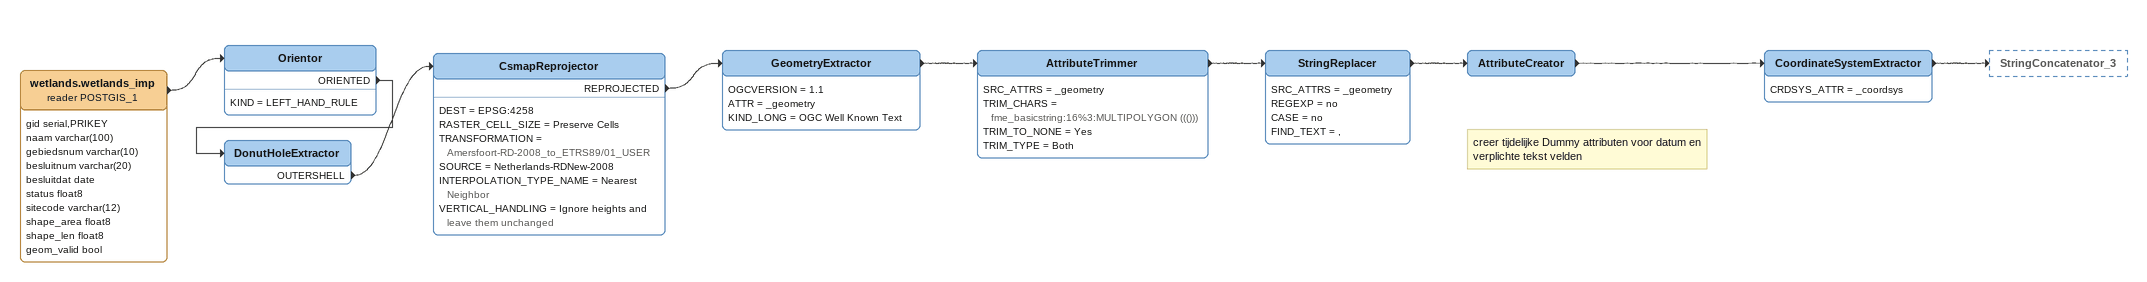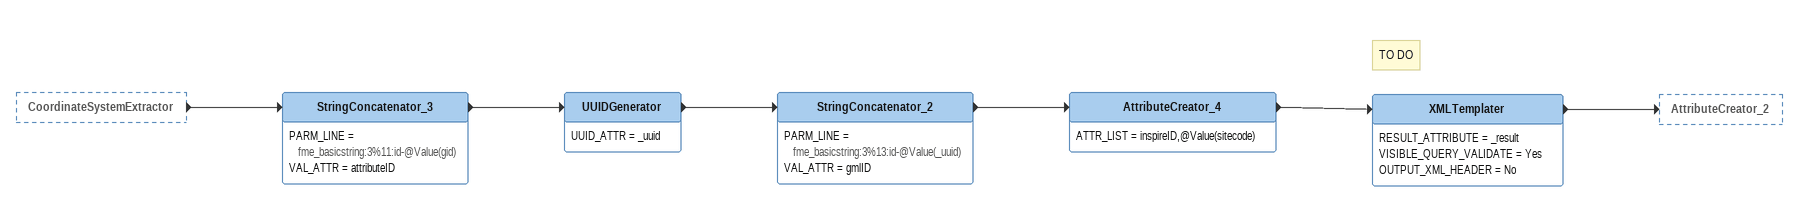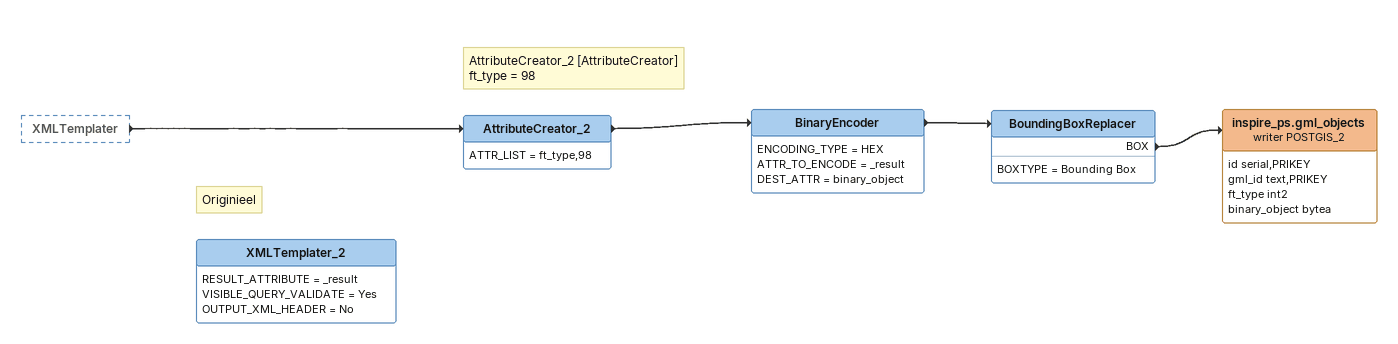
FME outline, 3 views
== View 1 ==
wetlands.wetlands_imp (reader POSTGIS_1)
    attributes: gid serial,PRIKEY, naam varchar(100), gebiedsnum varchar(10), besluitnum varchar(20), besluitdat date, status float8, sitecode varchar(12), shape_area float8, shape_len float8, geom_valid bool
    -> Orientor
Orientor
    KIND = LEFT_HAND_RULE
    ORIENTED -> DonutHoleExtractor
DonutHoleExtractor
    OUTERSHELL -> CsmapReprojector
CsmapReprojector
    DEST = EPSG:4258
    RASTER_CELL_SIZE = Preserve Cells
    TRANSFORMATION = Amersfoort-RD-2008_to_ETRS89/01_USER
    SOURCE = Netherlands-RDNew-2008
    INTERPOLATION_TYPE_NAME = Nearest Neighbor
    VERTICAL_HANDLING = Ignore heights and leave them unchanged
    REPROJECTED -> GeometryExtractor
GeometryExtractor
    OGCVERSION = 1.1
    ATTR = _geometry
    KIND_LONG = OGC Well Known Text
    -> AttributeTrimmer
AttributeTrimmer
    SRC_ATTRS = _geometry
    TRIM_CHARS = fme_basicstring:16%3:MULTIPOLYGON ((()))
    TRIM_TO_NONE = Yes
    TRIM_TYPE = Both
    -> StringReplacer
StringReplacer
    SRC_ATTRS = _geometry
    REGEXP = no
    CASE = no
    FIND_TEXT = ,
    -> AttributeCreator
Note: creer tijdelijke Dummy attributen voor datum en verplichte tekst velden
AttributeCreator
    -> CoordinateSystemExtractor
CoordinateSystemExtractor
    CRDSYS_ATTR = _coordsys
    -> StringConcatenator_3

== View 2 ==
CoordinateSystemExtractor [outside]
    -> StringConcatenator_3
StringConcatenator_3
    PARM_LINE = fme_basicstring:3%11:id-@Value(gid)
    VAL_ATTR = attributeID
    -> UUIDGenerator
UUIDGenerator
    UUID_ATTR = _uuid
    -> StringConcatenator_2
StringConcatenator_2
    PARM_LINE = fme_basicstring:3%13:id-@Value(_uuid)
    VAL_ATTR = gmlID
    -> AttributeCreator_4
AttributeCreator_4
    ATTR_LIST = inspireID,@Value(sitecode)
    -> XMLTemplater
Note: TO DO
XMLTemplater
    RESULT_ATTRIBUTE = _result
    VISIBLE_QUERY_VALIDATE = Yes
    OUTPUT_XML_HEADER = No
    -> AttributeCreator_2

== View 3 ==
XMLTemplater [outside]
    -> AttributeCreator_2
Note: AttributeCreator_2 [AttributeCreator] / ft_type = 98
AttributeCreator_2
    ATTR_LIST = ft_type,98
    -> BinaryEncoder
BinaryEncoder
    ENCODING_TYPE = HEX
    ATTR_TO_ENCODE = _result
    DEST_ATTR = binary_object
    -> BoundingBoxReplacer
BoundingBoxReplacer
    BOXTYPE = Bounding Box
    BOX -> inspire_ps.gml_objects (writer POSTGIS_2)
inspire_ps.gml_objects (writer POSTGIS_2)
    attributes: id serial,PRIKEY, gml_id text,PRIKEY, ft_type int2, binary_object bytea
Note: Originieel
XMLTemplater_2
    RESULT_ATTRIBUTE = _result
    VISIBLE_QUERY_VALIDATE = Yes
    OUTPUT_XML_HEADER = No
